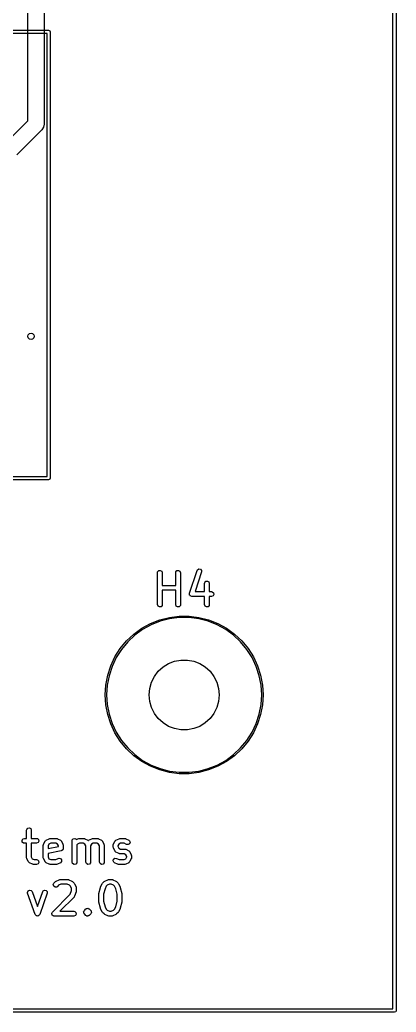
# Model space of a CAD drawing. Extents: x 96 to 198, y -147 to -47.
# Drawn here: x 186.25 to 198.05, y -146.75 to -115.62 of the extents above; entities that cross this region are included whole.
import ezdxf

# ---------------------------------------------------------------- set-up
doc = ezdxf.new("R2010")
doc.units = 0
doc.layers.add('BLACK', color=7, linetype='CONTINUOUS')

msp = doc.modelspace()

# ---------------------------------------------------------------- linework, layer by layer
at = {"layer": 'BLACK', "linetype": 'CONTINUOUS'}
for p, q in [((197.946, -146.65), (197.946, -46.7662)), ((198.046, -46.7162), (198.046, -146.7)), ((186.5, -118.791), (186.5, -102.559)), ((187.008, -102.454), (187.008, -118.896)), ((168.85, -115.95), (187.15, -115.95)), ((187.1, -116.05), (168.9, -116.05)), ((187.1, -129.95), (187.1, -116.05)), ((187.15, -115.95), (187.185, -115.965)), ((187.185, -115.965), (187.2, -116)), ((187.2, -116), (187.2, -130)), ((185.541, -119.75), (186.5, -118.791)), ((187.008, -118.896), (186.989, -118.993)), ((186.934, -119.076), (186.15, -119.859)), ((186.989, -118.993), (186.934, -119.076)), ((186.5, -125.55), (186.513, -125.5)), ((186.513, -125.6), (186.5, -125.55)), ((186.513, -125.5), (186.55, -125.463)), ((186.55, -125.637), (186.513, -125.6)), ((186.55, -125.463), (186.6, -125.45)), ((186.6, -125.65), (186.55, -125.637)), ((186.6, -125.45), (186.65, -125.463)), ((186.65, -125.637), (186.6, -125.65)), ((186.65, -125.463), (186.687, -125.5)), ((186.687, -125.6), (186.65, -125.637)), ((186.687, -125.5), (186.7, -125.55)), ((186.7, -125.55), (186.687, -125.6)), ((187.15, -130.05), (168.85, -130.05)), ((168.9, -129.95), (187.1, -129.95)), ((187.185, -130.035), (187.15, -130.05)), ((187.2, -130), (187.185, -130.035)), ((190.568, -132.942), (190.601, -132.902)), ((190.601, -132.902), (190.651, -132.894)), ((190.651, -132.894), (190.696, -132.919)), ((191.139, -132.942), (191.172, -132.902)), ((191.172, -132.902), (191.223, -132.894)), ((191.223, -132.894), (191.267, -132.919)), ((191.567, -133.61), (191.805, -132.896)), ((191.805, -132.896), (191.817, -132.873)), ((191.817, -132.873), (191.861, -132.846)), ((191.861, -132.846), (191.912, -132.854)), ((191.912, -132.854), (191.946, -132.892)), ((191.946, -132.892), (191.947, -132.943)), ((190.563, -132.967), (190.568, -132.942)), ((190.563, -133.967), (190.563, -132.967)), ((190.696, -132.919), (190.713, -132.967)), ((190.713, -132.967), (190.713, -133.369)), ((191.135, -132.967), (191.139, -132.942)), ((191.135, -133.369), (191.135, -132.967)), ((191.267, -132.919), (191.285, -132.967)), ((191.285, -132.967), (191.285, -133.967)), ((191.947, -132.943), (191.742, -133.559)), ((190.713, -133.369), (191.135, -133.369)), ((191.135, -133.519), (190.713, -133.519)), ((190.713, -133.519), (190.713, -133.967)), ((191.135, -133.967), (191.135, -133.519)), ((192.039, -133.301), (192.044, -133.275)), ((192.039, -133.559), (192.039, -133.301)), ((192.044, -133.275), (192.077, -133.236)), ((192.077, -133.236), (192.127, -133.227)), ((192.127, -133.227), (192.172, -133.253)), ((192.172, -133.253), (192.189, -133.301)), ((192.189, -133.301), (192.189, -133.559)), ((191.564, -133.621), (191.567, -133.616)), ((191.568, -133.641), (191.564, -133.621)), ((191.567, -133.616), (191.567, -133.61)), ((191.568, -133.662), (191.568, -133.641)), ((191.572, -133.666), (191.568, -133.662)), ((191.573, -133.672), (191.572, -133.666)), ((191.589, -133.685), (191.573, -133.672)), ((191.602, -133.7), (191.589, -133.685)), ((191.608, -133.701), (191.602, -133.7)), ((191.612, -133.705), (191.608, -133.701)), ((191.638, -133.709), (191.612, -133.705)), ((192.039, -133.709), (191.638, -133.709)), ((191.742, -133.559), (192.039, -133.559)), ((192.039, -133.967), (192.039, -133.709)), ((192.189, -133.559), (192.257, -133.559)), ((192.257, -133.709), (192.189, -133.709)), ((192.189, -133.709), (192.189, -133.967)), ((192.257, -133.559), (192.283, -133.564)), ((192.305, -133.691), (192.257, -133.709)), ((192.283, -133.564), (192.322, -133.597)), ((192.331, -133.647), (192.305, -133.691)), ((192.322, -133.597), (192.331, -133.647)), ((190.581, -134.016), (190.563, -133.967)), ((190.625, -134.041), (190.581, -134.016)), ((190.676, -134.032), (190.625, -134.041)), ((190.709, -133.993), (190.676, -134.032)), ((190.713, -133.967), (190.709, -133.993)), ((191.152, -134.016), (191.135, -133.967)), ((191.196, -134.041), (191.152, -134.016)), ((191.247, -134.032), (191.196, -134.041)), ((191.28, -133.993), (191.247, -134.032)), ((191.285, -133.967), (191.28, -133.993)), ((192.057, -134.016), (192.039, -133.967)), ((192.101, -134.041), (192.057, -134.016)), ((192.152, -134.032), (192.101, -134.041)), ((192.185, -133.993), (192.152, -134.032)), ((192.189, -133.967), (192.185, -133.993)), ((190.346, -134.561), (190.635, -134.446)), ((190.635, -134.446), (190.936, -134.369)), ((190.945, -134.413), (190.649, -134.489)), ((190.936, -134.369), (191.245, -134.33)), ((191.247, -134.375), (190.945, -134.413)), ((191.245, -134.33), (191.555, -134.33)), ((191.553, -134.375), (191.247, -134.375)), ((191.855, -134.413), (191.553, -134.375)), ((191.555, -134.33), (191.864, -134.369)), ((192.151, -134.489), (191.855, -134.413)), ((191.864, -134.369), (192.165, -134.446)), ((192.165, -134.446), (192.454, -134.561)), ((189.822, -134.893), (190.074, -134.71)), ((190.098, -134.748), (189.851, -134.928)), ((190.074, -134.71), (190.346, -134.561)), ((190.365, -134.601), (190.098, -134.748)), ((190.649, -134.489), (190.365, -134.601)), ((192.435, -134.601), (192.151, -134.489)), ((192.702, -134.748), (192.435, -134.601)), ((192.454, -134.561), (192.726, -134.71)), ((192.949, -134.928), (192.702, -134.748)), ((192.726, -134.71), (192.978, -134.893)), ((189.596, -135.106), (189.822, -134.893)), ((189.851, -134.928), (189.629, -135.137)), ((193.171, -135.137), (192.949, -134.928)), ((192.978, -134.893), (193.204, -135.106)), ((189.231, -135.608), (189.398, -135.345)), ((189.434, -135.372), (189.271, -135.629)), ((189.398, -135.345), (189.596, -135.106)), ((189.629, -135.137), (189.434, -135.372)), ((193.366, -135.372), (193.171, -135.137)), ((193.204, -135.106), (193.402, -135.345)), ((193.529, -135.629), (193.366, -135.372)), ((193.402, -135.345), (193.569, -135.608)), ((189.099, -135.889), (189.231, -135.608)), ((189.271, -135.629), (189.141, -135.906)), ((191.099, -135.742), (191.299, -135.705)), ((191.299, -135.705), (191.501, -135.705)), ((191.501, -135.705), (191.701, -135.742)), ((193.659, -135.906), (193.529, -135.629)), ((193.569, -135.608), (193.701, -135.889)), ((189.003, -136.184), (189.099, -135.889)), ((189.141, -135.906), (189.047, -136.196)), ((190.587, -136.059), (190.737, -135.922)), ((190.737, -135.922), (190.91, -135.815)), ((190.91, -135.815), (191.099, -135.742)), ((191.701, -135.742), (191.89, -135.815)), ((191.89, -135.815), (192.063, -135.922)), ((192.063, -135.922), (192.213, -136.059)), ((193.753, -136.196), (193.659, -135.906)), ((193.701, -135.889), (193.797, -136.184)), ((188.945, -136.49), (189.003, -136.184)), ((189.047, -136.196), (188.989, -136.495)), ((190.374, -136.403), (190.465, -136.221)), ((190.465, -136.221), (190.587, -136.059)), ((192.213, -136.059), (192.335, -136.221)), ((192.335, -136.221), (192.426, -136.403)), ((193.811, -136.495), (193.753, -136.196)), ((193.797, -136.184), (193.855, -136.49)), ((188.925, -136.8), (188.945, -136.49)), ((188.989, -136.495), (188.97, -136.8)), ((190.3, -136.8), (190.319, -136.598)), ((190.319, -136.598), (190.374, -136.403)), ((192.426, -136.403), (192.481, -136.598)), ((192.481, -136.598), (192.5, -136.8)), ((193.83, -136.8), (193.811, -136.495)), ((193.855, -136.49), (193.875, -136.8)), ((188.945, -137.11), (188.925, -136.8)), ((188.97, -136.8), (188.989, -137.105)), ((190.319, -137.002), (190.3, -136.8)), ((192.5, -136.8), (192.481, -137.002)), ((193.811, -137.105), (193.83, -136.8)), ((193.875, -136.8), (193.855, -137.11)), ((189.003, -137.416), (188.945, -137.11)), ((188.989, -137.105), (189.047, -137.404)), ((190.374, -137.197), (190.319, -137.002)), ((190.465, -137.379), (190.374, -137.197)), ((192.426, -137.197), (192.335, -137.379)), ((192.481, -137.002), (192.426, -137.197)), ((193.753, -137.404), (193.811, -137.105)), ((193.855, -137.11), (193.797, -137.416)), ((189.099, -137.711), (189.003, -137.416)), ((189.047, -137.404), (189.141, -137.694)), ((190.587, -137.541), (190.465, -137.379)), ((190.737, -137.678), (190.587, -137.541)), ((192.213, -137.541), (192.063, -137.678)), ((192.335, -137.379), (192.213, -137.541)), ((193.659, -137.694), (193.753, -137.404)), ((193.797, -137.416), (193.701, -137.711)), ((189.231, -137.992), (189.099, -137.711)), ((189.141, -137.694), (189.271, -137.971)), ((190.91, -137.785), (190.737, -137.678)), ((191.099, -137.858), (190.91, -137.785)), ((191.299, -137.895), (191.099, -137.858)), ((191.701, -137.858), (191.501, -137.895)), ((191.89, -137.785), (191.701, -137.858)), ((192.063, -137.678), (191.89, -137.785)), ((193.529, -137.971), (193.659, -137.694)), ((193.701, -137.711), (193.569, -137.992)), ((189.398, -138.255), (189.231, -137.992)), ((189.271, -137.971), (189.434, -138.228)), ((191.501, -137.895), (191.299, -137.895)), ((193.366, -138.228), (193.529, -137.971)), ((193.569, -137.992), (193.402, -138.255)), ((189.596, -138.494), (189.398, -138.255)), ((189.434, -138.228), (189.629, -138.463)), ((189.822, -138.707), (189.596, -138.494)), ((189.629, -138.463), (189.851, -138.672)), ((192.949, -138.672), (193.171, -138.463)), ((193.204, -138.494), (192.978, -138.707)), ((193.171, -138.463), (193.366, -138.228)), ((193.402, -138.255), (193.204, -138.494)), ((190.074, -138.89), (189.822, -138.707)), ((189.851, -138.672), (190.098, -138.852)), ((192.702, -138.852), (192.949, -138.672)), ((192.978, -138.707), (192.726, -138.89)), ((190.346, -139.039), (190.074, -138.89)), ((190.098, -138.852), (190.365, -138.999)), ((190.635, -139.154), (190.346, -139.039)), ((190.365, -138.999), (190.649, -139.111)), ((190.649, -139.111), (190.945, -139.187)), ((191.855, -139.187), (192.151, -139.111)), ((192.151, -139.111), (192.435, -138.999)), ((192.454, -139.039), (192.165, -139.154)), ((192.435, -138.999), (192.702, -138.852)), ((192.726, -138.89), (192.454, -139.039)), ((190.936, -139.231), (190.635, -139.154)), ((191.245, -139.27), (190.936, -139.231)), ((190.945, -139.187), (191.247, -139.225)), ((191.555, -139.27), (191.245, -139.27)), ((191.247, -139.225), (191.553, -139.225)), ((191.553, -139.225), (191.855, -139.187)), ((191.864, -139.231), (191.555, -139.27)), ((192.165, -139.154), (191.864, -139.231)), ((186.463, -141.017), (186.496, -140.977)), ((186.496, -140.977), (186.546, -140.969)), ((186.546, -140.969), (186.591, -140.994)), ((186.591, -140.994), (186.608, -141.042)), ((186.342, -141.318), (186.39, -141.301)), ((186.39, -141.301), (186.458, -141.301)), ((186.458, -141.042), (186.463, -141.017)), ((186.458, -141.301), (186.458, -141.042)), ((186.608, -141.042), (186.608, -141.301)), ((186.608, -141.301), (186.771, -141.301)), ((186.771, -141.301), (186.797, -141.305)), ((186.797, -141.305), (186.836, -141.338)), ((187.166, -141.309), (187.191, -141.301)), ((187.191, -141.301), (187.196, -141.302)), ((187.196, -141.302), (187.2, -141.301)), ((187.2, -141.301), (187.39, -141.301)), ((187.39, -141.301), (187.416, -141.305)), ((187.416, -141.305), (187.42, -141.308)), ((187.924, -141.311), (187.975, -141.302)), ((187.975, -141.302), (188.019, -141.328)), ((188.071, -141.309), (188.096, -141.301)), ((188.096, -141.301), (188.101, -141.302)), ((188.101, -141.302), (188.105, -141.301)), ((188.105, -141.301), (188.248, -141.301)), ((188.248, -141.301), (188.273, -141.305)), ((188.273, -141.305), (188.277, -141.308)), ((188.5, -141.309), (188.525, -141.301)), ((188.525, -141.301), (188.529, -141.302)), ((188.529, -141.302), (188.533, -141.301)), ((188.533, -141.301), (188.676, -141.301)), ((188.676, -141.301), (188.702, -141.305)), ((188.702, -141.305), (188.705, -141.308)), ((189.357, -141.309), (189.382, -141.301)), ((189.382, -141.301), (189.386, -141.302)), ((189.386, -141.302), (189.39, -141.301)), ((189.39, -141.301), (189.533, -141.301)), ((189.533, -141.301), (189.559, -141.305)), ((189.559, -141.305), (189.562, -141.308)), ((186.317, -141.363), (186.342, -141.318)), ((186.326, -141.413), (186.317, -141.363)), ((186.365, -141.446), (186.326, -141.413)), ((186.39, -141.451), (186.365, -141.446)), ((186.458, -141.451), (186.39, -141.451)), ((186.458, -141.9), (186.458, -141.451)), ((186.771, -141.451), (186.608, -141.451)), ((186.608, -141.451), (186.608, -141.882)), ((186.82, -141.433), (186.771, -141.451)), ((186.845, -141.389), (186.82, -141.433)), ((186.836, -141.338), (186.845, -141.389)), ((186.982, -141.519), (186.987, -141.493)), ((186.982, -141.9), (186.982, -141.519)), ((186.987, -141.493), (186.99, -141.489)), ((186.99, -141.485), (187.038, -141.39)), ((186.99, -141.489), (186.99, -141.485)), ((187.038, -141.39), (187.053, -141.369)), ((187.053, -141.369), (187.064, -141.364)), ((187.064, -141.364), (187.071, -141.356)), ((187.071, -141.356), (187.166, -141.309)), ((187.161, -141.479), (187.132, -141.536)), ((187.132, -141.536), (187.132, -141.618)), ((187.132, -141.618), (187.458, -141.552)), ((187.218, -141.451), (187.161, -141.479)), ((187.373, -141.451), (187.218, -141.451)), ((187.43, -141.479), (187.373, -141.451)), ((187.42, -141.308), (187.424, -141.309)), ((187.424, -141.309), (187.519, -141.356)), ((187.458, -141.536), (187.43, -141.479)), ((187.458, -141.552), (187.458, -141.536)), ((187.519, -141.356), (187.54, -141.372)), ((187.54, -141.372), (187.545, -141.382)), ((187.545, -141.382), (187.553, -141.39)), ((187.553, -141.39), (187.6, -141.485)), ((187.6, -141.485), (187.608, -141.51)), ((187.608, -141.614), (187.604, -141.639)), ((187.608, -141.51), (187.607, -141.514)), ((187.607, -141.514), (187.608, -141.519)), ((187.608, -141.519), (187.608, -141.614)), ((187.887, -141.376), (187.891, -141.35)), ((187.887, -142.042), (187.887, -141.376)), ((187.891, -141.35), (187.924, -141.311)), ((188.019, -141.328), (188.022, -141.333)), ((188.022, -141.333), (188.071, -141.309)), ((188.054, -141.485), (188.037, -141.502)), ((188.037, -141.502), (188.037, -142.042)), ((188.122, -141.451), (188.054, -141.485)), ((188.23, -141.451), (188.122, -141.451)), ((188.287, -141.479), (188.23, -141.451)), ((188.277, -141.308), (188.281, -141.309)), ((188.281, -141.309), (188.376, -141.356)), ((188.315, -141.536), (188.287, -141.479)), ((188.315, -142.042), (188.315, -141.536)), ((188.376, -141.356), (188.391, -141.367)), ((188.391, -141.367), (188.397, -141.364)), ((188.397, -141.364), (188.405, -141.356)), ((188.405, -141.356), (188.5, -141.309)), ((188.494, -141.479), (188.465, -141.536)), ((188.465, -141.536), (188.465, -142.042)), ((188.551, -141.451), (188.494, -141.479)), ((188.658, -141.451), (188.551, -141.451)), ((188.716, -141.479), (188.658, -141.451)), ((188.705, -141.308), (188.71, -141.309)), ((188.71, -141.309), (188.805, -141.356)), ((188.744, -141.536), (188.716, -141.479)), ((188.744, -142.042), (188.744, -141.536)), ((188.805, -141.356), (188.826, -141.372)), ((188.826, -141.372), (188.83, -141.382)), ((188.83, -141.382), (188.839, -141.39)), ((188.839, -141.39), (188.886, -141.485)), ((188.886, -141.485), (188.894, -141.51)), ((188.894, -141.51), (188.893, -141.514)), ((188.893, -141.514), (188.894, -141.519)), ((188.894, -141.519), (188.894, -142.042)), ((189.173, -141.519), (189.177, -141.493)), ((189.173, -141.566), (189.173, -141.519)), ((189.174, -141.57), (189.173, -141.566)), ((189.173, -141.575), (189.174, -141.57)), ((189.181, -141.6), (189.173, -141.575)), ((189.177, -141.493), (189.18, -141.489)), ((189.18, -141.489), (189.181, -141.485)), ((189.181, -141.485), (189.228, -141.39)), ((189.228, -141.695), (189.181, -141.6)), ((189.228, -141.39), (189.244, -141.369)), ((189.244, -141.369), (189.254, -141.364)), ((189.254, -141.364), (189.262, -141.356)), ((189.262, -141.356), (189.357, -141.309)), ((189.351, -141.479), (189.323, -141.536)), ((189.323, -141.536), (189.323, -141.548)), ((189.323, -141.548), (189.351, -141.606)), ((189.408, -141.451), (189.351, -141.479)), ((189.351, -141.606), (189.408, -141.634)), ((189.516, -141.451), (189.408, -141.451)), ((189.595, -141.49), (189.516, -141.451)), ((189.562, -141.308), (189.567, -141.309)), ((189.567, -141.309), (189.662, -141.356)), ((189.646, -141.496), (189.595, -141.49)), ((189.689, -141.468), (189.646, -141.496)), ((189.662, -141.356), (189.683, -141.372)), ((189.683, -141.372), (189.703, -141.419)), ((189.703, -141.419), (189.689, -141.468)), ((186.46, -141.904), (186.458, -141.9)), ((186.459, -141.908), (186.46, -141.904)), ((186.466, -141.933), (186.459, -141.908)), ((186.608, -141.882), (186.637, -141.939)), ((186.984, -141.904), (186.982, -141.9)), ((186.983, -141.908), (186.984, -141.904)), ((186.99, -141.933), (186.983, -141.908)), ((187.548, -141.687), (187.132, -141.771)), ((187.132, -141.771), (187.132, -141.882)), ((187.132, -141.882), (187.161, -141.939)), ((187.373, -141.967), (187.452, -141.928)), ((187.452, -141.928), (187.477, -141.92)), ((187.477, -141.92), (187.527, -141.932)), ((187.559, -141.681), (187.548, -141.687)), ((187.571, -141.679), (187.559, -141.681)), ((187.58, -141.668), (187.571, -141.679)), ((187.592, -141.661), (187.58, -141.668)), ((187.596, -141.649), (187.592, -141.661)), ((187.604, -141.639), (187.596, -141.649)), ((189.187, -141.95), (189.23, -141.922)), ((189.236, -141.703), (189.228, -141.695)), ((189.23, -141.922), (189.281, -141.928)), ((189.241, -141.713), (189.236, -141.703)), ((189.262, -141.729), (189.241, -141.713)), ((189.357, -141.776), (189.262, -141.729)), ((189.281, -141.928), (189.361, -141.967)), ((189.361, -141.777), (189.357, -141.776)), ((189.365, -141.78), (189.361, -141.777)), ((189.39, -141.784), (189.365, -141.78)), ((189.516, -141.784), (189.39, -141.784)), ((189.408, -141.634), (189.533, -141.634)), ((189.573, -141.813), (189.516, -141.784)), ((189.533, -141.634), (189.559, -141.639)), ((189.559, -141.639), (189.562, -141.641)), ((189.562, -141.641), (189.567, -141.642)), ((189.567, -141.642), (189.662, -141.69)), ((189.601, -141.87), (189.573, -141.813)), ((189.573, -141.939), (189.601, -141.882)), ((189.601, -141.882), (189.601, -141.87)), ((189.662, -141.69), (189.683, -141.705)), ((189.683, -141.705), (189.688, -141.715)), ((189.688, -141.715), (189.696, -141.723)), ((189.696, -141.723), (189.743, -141.818)), ((189.743, -141.818), (189.751, -141.843)), ((189.744, -141.929), (189.743, -141.933)), ((189.747, -141.925), (189.744, -141.929)), ((189.751, -141.9), (189.747, -141.925)), ((189.751, -141.843), (189.75, -141.848)), ((189.75, -141.848), (189.751, -141.852)), ((189.751, -141.852), (189.751, -141.9)), ((186.514, -142.028), (186.466, -141.933)), ((186.522, -142.036), (186.514, -142.028)), ((186.526, -142.046), (186.522, -142.036)), ((186.547, -142.062), (186.526, -142.046)), ((186.643, -142.109), (186.547, -142.062)), ((186.637, -141.939), (186.694, -141.967)), ((186.647, -142.11), (186.643, -142.109)), ((186.651, -142.113), (186.647, -142.11)), ((186.676, -142.117), (186.651, -142.113)), ((186.771, -142.117), (186.676, -142.117)), ((186.694, -141.967), (186.771, -141.967)), ((186.771, -141.967), (186.797, -141.972)), ((186.82, -142.1), (186.771, -142.117)), ((186.797, -141.972), (186.836, -142.005)), ((186.845, -142.055), (186.82, -142.1)), ((186.836, -142.005), (186.845, -142.055)), ((187.038, -142.028), (186.99, -141.933)), ((187.046, -142.036), (187.038, -142.028)), ((187.05, -142.046), (187.046, -142.036)), ((187.071, -142.062), (187.05, -142.046)), ((187.166, -142.109), (187.071, -142.062)), ((187.161, -141.939), (187.218, -141.967)), ((187.171, -142.11), (187.166, -142.109)), ((187.174, -142.113), (187.171, -142.11)), ((187.2, -142.117), (187.174, -142.113)), ((187.39, -142.117), (187.2, -142.117)), ((187.218, -141.967), (187.373, -141.967)), ((187.395, -142.116), (187.39, -142.117)), ((187.399, -142.117), (187.395, -142.116)), ((187.424, -142.109), (187.399, -142.117)), ((187.519, -142.062), (187.424, -142.109)), ((187.555, -142.025), (187.519, -142.062)), ((187.527, -141.932), (187.558, -141.973)), ((187.558, -141.973), (187.555, -142.025)), ((187.904, -142.091), (187.887, -142.042)), ((187.949, -142.116), (187.904, -142.091)), ((187.999, -142.107), (187.949, -142.116)), ((188.032, -142.068), (187.999, -142.107)), ((188.037, -142.042), (188.032, -142.068)), ((188.333, -142.091), (188.315, -142.042)), ((188.377, -142.116), (188.333, -142.091)), ((188.428, -142.107), (188.377, -142.116)), ((188.461, -142.068), (188.428, -142.107)), ((188.465, -142.042), (188.461, -142.068)), ((188.762, -142.091), (188.744, -142.042)), ((188.806, -142.116), (188.762, -142.091)), ((188.857, -142.107), (188.806, -142.116)), ((188.89, -142.068), (188.857, -142.107)), ((188.894, -142.042), (188.89, -142.068)), ((189.173, -141.999), (189.187, -141.95)), ((189.193, -142.046), (189.173, -141.999)), ((189.214, -142.062), (189.193, -142.046)), ((189.309, -142.109), (189.214, -142.062)), ((189.314, -142.11), (189.309, -142.109)), ((189.317, -142.113), (189.314, -142.11)), ((189.343, -142.117), (189.317, -142.113)), ((189.533, -142.117), (189.343, -142.117)), ((189.361, -141.967), (189.516, -141.967)), ((189.516, -141.967), (189.573, -141.939)), ((189.538, -142.116), (189.533, -142.117)), ((189.542, -142.117), (189.538, -142.116)), ((189.567, -142.109), (189.542, -142.117)), ((189.662, -142.062), (189.567, -142.109)), ((189.67, -142.054), (189.662, -142.062)), ((189.68, -142.049), (189.67, -142.054)), ((189.696, -142.028), (189.68, -142.049)), ((189.743, -141.933), (189.696, -142.028)), ((187.297, -142.751), (187.318, -142.705)), ((187.31, -142.801), (187.297, -142.751)), ((187.352, -142.83), (187.31, -142.801)), ((187.318, -142.705), (187.366, -142.657)), ((187.403, -142.826), (187.352, -142.83)), ((187.366, -142.657), (187.384, -142.644)), ((187.384, -142.644), (187.386, -142.643)), ((187.386, -142.643), (187.481, -142.595)), ((187.424, -142.811), (187.403, -142.826)), ((187.463, -142.772), (187.424, -142.811)), ((187.532, -142.737), (187.463, -142.772)), ((187.481, -142.595), (187.506, -142.588)), ((187.506, -142.588), (187.51, -142.589)), ((187.51, -142.589), (187.514, -142.587)), ((187.514, -142.587), (187.752, -142.587)), ((187.735, -142.737), (187.532, -142.737)), ((187.803, -142.772), (187.735, -142.737)), ((187.752, -142.587), (187.778, -142.592)), ((187.778, -142.592), (187.781, -142.595)), ((187.781, -142.595), (187.786, -142.595)), ((187.786, -142.595), (187.881, -142.643)), ((187.834, -142.802), (187.803, -142.772)), ((187.868, -142.871), (187.834, -142.802)), ((187.881, -142.643), (187.899, -142.656)), ((187.899, -142.656), (187.901, -142.657)), ((187.901, -142.657), (187.948, -142.705)), ((187.948, -142.705), (187.961, -142.723)), ((187.961, -142.723), (187.962, -142.724)), ((187.962, -142.724), (188.01, -142.819)), ((188.01, -142.819), (188.017, -142.844)), ((188.017, -142.844), (188.016, -142.849)), ((188.016, -142.849), (188.018, -142.853)), ((188.018, -142.853), (188.018, -142.948)), ((188.727, -143.025), (188.775, -142.835)), ((188.775, -142.835), (188.78, -142.823)), ((188.78, -142.823), (188.781, -142.819)), ((188.781, -142.819), (188.828, -142.724)), ((188.828, -142.724), (188.842, -142.706)), ((188.842, -142.705), (188.89, -142.657)), ((188.842, -142.706), (188.842, -142.705)), ((188.89, -142.657), (188.908, -142.644)), ((188.908, -142.644), (188.909, -142.643)), ((188.909, -142.643), (189.005, -142.595)), ((188.957, -142.802), (188.918, -142.879)), ((188.987, -142.772), (188.957, -142.802)), ((189.056, -142.737), (188.987, -142.772)), ((189.005, -142.595), (189.03, -142.588)), ((189.03, -142.588), (189.034, -142.589)), ((189.034, -142.589), (189.038, -142.587)), ((189.038, -142.587), (189.133, -142.587)), ((189.116, -142.737), (189.056, -142.737)), ((189.184, -142.772), (189.116, -142.737)), ((189.133, -142.587), (189.159, -142.592)), ((189.159, -142.592), (189.162, -142.595)), ((189.162, -142.595), (189.167, -142.595)), ((189.167, -142.595), (189.262, -142.643)), ((189.215, -142.802), (189.184, -142.772)), ((189.253, -142.879), (189.215, -142.802)), ((189.262, -142.643), (189.28, -142.656)), ((189.28, -142.656), (189.282, -142.657)), ((189.282, -142.657), (189.329, -142.705)), ((189.329, -142.705), (189.342, -142.723)), ((189.342, -142.723), (189.343, -142.724)), ((189.343, -142.724), (189.391, -142.819)), ((189.391, -142.819), (189.395, -142.832)), ((189.395, -142.832), (189.397, -142.835)), ((189.397, -142.835), (189.444, -143.025)), ((186.487, -142.995), (186.505, -142.947)), ((186.491, -143.021), (186.487, -142.995)), ((186.729, -143.688), (186.491, -143.021)), ((186.505, -142.947), (186.549, -142.922)), ((186.549, -142.922), (186.6, -142.931)), ((186.6, -142.931), (186.633, -142.97)), ((186.633, -142.97), (186.8, -143.439)), ((186.8, -143.439), (186.967, -142.97)), ((187.109, -143.021), (186.871, -143.688)), ((186.967, -142.97), (186.98, -142.948)), ((186.98, -142.948), (187.025, -142.922)), ((187.025, -142.922), (187.075, -142.931)), ((187.075, -142.931), (187.108, -142.97)), ((187.108, -142.97), (187.109, -143.021)), ((187.271, -143.609), (187.83, -143.05)), ((187.948, -143.144), (187.505, -143.587)), ((187.83, -143.05), (187.868, -142.936)), ((187.868, -142.936), (187.868, -142.871)), ((187.95, -143.14), (187.948, -143.144)), ((187.954, -143.138), (187.95, -143.14)), ((187.966, -143.115), (187.954, -143.138)), ((188.014, -142.972), (187.966, -143.115)), ((188.018, -142.948), (188.014, -142.97)), ((188.014, -142.97), (188.014, -142.972)), ((188.725, -143.043), (188.728, -143.029)), ((188.725, -143.281), (188.725, -143.043)), ((188.728, -143.029), (188.727, -143.025)), ((188.918, -142.879), (188.875, -143.053)), ((188.875, -143.053), (188.875, -143.272)), ((189.296, -143.053), (189.253, -142.879)), ((189.296, -143.272), (189.296, -143.053)), ((189.444, -143.025), (189.445, -143.04)), ((189.445, -143.04), (189.446, -143.043)), ((189.446, -143.043), (189.446, -143.281)), ((188.726, -143.285), (188.725, -143.281)), ((188.727, -143.3), (188.726, -143.285)), ((188.775, -143.49), (188.727, -143.3)), ((188.875, -143.272), (188.918, -143.446)), ((188.918, -143.446), (188.957, -143.523)), ((189.215, -143.523), (189.253, -143.446)), ((189.253, -143.446), (189.296, -143.272)), ((189.444, -143.3), (189.397, -143.49)), ((189.446, -143.281), (189.444, -143.296)), ((189.444, -143.296), (189.444, -143.3)), ((186.73, -143.688), (186.729, -143.688)), ((186.746, -143.708), (186.73, -143.688)), ((186.73, -143.688), (186.73, -143.688)), ((186.762, -143.727), (186.746, -143.708)), ((186.763, -143.727), (186.762, -143.727)), ((186.763, -143.728), (186.763, -143.727)), ((186.788, -143.732), (186.763, -143.728)), ((186.813, -143.736), (186.788, -143.732)), ((186.835, -143.723), (186.813, -143.736)), ((186.813, -143.736), (186.813, -143.736)), ((186.813, -143.736), (186.813, -143.736)), ((186.857, -143.711), (186.835, -143.723)), ((186.858, -143.71), (186.857, -143.71)), ((186.857, -143.71), (186.857, -143.711)), ((186.871, -143.688), (186.858, -143.71)), ((187.249, -143.656), (187.251, -143.653)), ((187.255, -143.678), (187.249, -143.656)), ((187.25, -143.649), (187.261, -143.63)), ((187.251, -143.653), (187.25, -143.649)), ((187.259, -143.7), (187.255, -143.678)), ((187.261, -143.702), (187.259, -143.7)), ((187.261, -143.63), (187.271, -143.609)), ((187.262, -143.705), (187.261, -143.702)), ((187.281, -143.718), (187.262, -143.705)), ((187.298, -143.733), (187.281, -143.718)), ((187.303, -143.734), (187.298, -143.733)), ((187.304, -143.735), (187.303, -143.734)), ((187.308, -143.735), (187.304, -143.735)), ((187.324, -143.737), (187.308, -143.735)), ((187.943, -143.737), (187.324, -143.737)), ((187.505, -143.587), (187.943, -143.587)), ((187.943, -143.587), (187.969, -143.592)), ((187.991, -143.72), (187.943, -143.737)), ((187.969, -143.592), (188.008, -143.625)), ((188.017, -143.675), (187.991, -143.72)), ((188.008, -143.625), (188.017, -143.675)), ((188.249, -143.608), (188.252, -143.602)), ((188.254, -143.627), (188.249, -143.608)), ((188.251, -143.595), (188.263, -143.579)), ((188.252, -143.602), (188.251, -143.595)), ((188.256, -143.646), (188.254, -143.627)), ((188.262, -143.655), (188.256, -143.646)), ((188.262, -143.658), (188.262, -143.655)), ((188.265, -143.66), (188.262, -143.658)), ((188.263, -143.579), (188.271, -143.562)), ((188.271, -143.668), (188.265, -143.66)), ((188.271, -143.562), (188.318, -143.514)), ((188.318, -143.715), (188.271, -143.668)), ((188.318, -143.514), (188.326, -143.508)), ((188.336, -143.724), (188.318, -143.715)), ((188.326, -143.508), (188.328, -143.506)), ((188.328, -143.506), (188.332, -143.505)), ((188.332, -143.505), (188.334, -143.502)), ((188.332, -143.505), (188.332, -143.505)), ((188.334, -143.502), (188.336, -143.502)), ((188.336, -143.502), (188.34, -143.499)), ((188.352, -143.735), (188.336, -143.724)), ((188.34, -143.499), (188.359, -143.497)), ((188.355, -143.735), (188.352, -143.735)), ((188.358, -143.736), (188.355, -143.735)), ((188.362, -143.736), (188.358, -143.736)), ((188.359, -143.497), (188.378, -143.492)), ((188.365, -143.737), (188.362, -143.736)), ((188.384, -143.732), (188.365, -143.737)), ((188.378, -143.492), (188.381, -143.494)), ((188.381, -143.494), (188.384, -143.493)), ((188.384, -143.493), (188.387, -143.495)), ((188.403, -143.73), (188.384, -143.732)), ((188.387, -143.495), (188.391, -143.495)), ((188.391, -143.495), (188.407, -143.506)), ((188.407, -143.728), (188.403, -143.73)), ((188.407, -143.506), (188.424, -143.514)), ((188.409, -143.727), (188.407, -143.728)), ((188.411, -143.725), (188.409, -143.727)), ((188.414, -143.724), (188.411, -143.725)), ((188.411, -143.725), (188.411, -143.725)), ((188.416, -143.721), (188.414, -143.724)), ((188.424, -143.715), (188.416, -143.721)), ((188.424, -143.514), (188.472, -143.562)), ((188.472, -143.668), (188.424, -143.715)), ((188.472, -143.562), (188.478, -143.57)), ((188.48, -143.65), (188.472, -143.668)), ((188.478, -143.57), (188.48, -143.572)), ((188.48, -143.572), (188.481, -143.575)), ((188.491, -143.634), (188.48, -143.65)), ((188.481, -143.575), (188.487, -143.583)), ((188.487, -143.583), (188.489, -143.602)), ((188.489, -143.602), (188.494, -143.621)), ((188.494, -143.621), (188.491, -143.627)), ((188.491, -143.627), (188.491, -143.634)), ((188.777, -143.493), (188.775, -143.49)), ((188.781, -143.505), (188.777, -143.493)), ((188.828, -143.601), (188.781, -143.505)), ((188.829, -143.602), (188.828, -143.601)), ((188.842, -143.62), (188.829, -143.602)), ((188.89, -143.668), (188.842, -143.62)), ((188.891, -143.668), (188.89, -143.668)), ((188.909, -143.682), (188.891, -143.668)), ((189.005, -143.729), (188.909, -143.682)), ((188.957, -143.523), (188.987, -143.553)), ((188.987, -143.553), (189.056, -143.587)), ((189.009, -143.73), (189.005, -143.729)), ((189.012, -143.733), (189.009, -143.73)), ((189.038, -143.737), (189.012, -143.733)), ((189.133, -143.737), (189.038, -143.737)), ((189.056, -143.587), (189.116, -143.587)), ((189.116, -143.587), (189.184, -143.553)), ((189.138, -143.736), (189.133, -143.737)), ((189.142, -143.737), (189.138, -143.736)), ((189.167, -143.729), (189.142, -143.737)), ((189.262, -143.682), (189.167, -143.729)), ((189.184, -143.553), (189.215, -143.523)), ((189.263, -143.681), (189.262, -143.682)), ((189.282, -143.668), (189.263, -143.681)), ((189.329, -143.62), (189.282, -143.668)), ((189.33, -143.619), (189.329, -143.62)), ((189.343, -143.601), (189.33, -143.619)), ((189.391, -143.505), (189.343, -143.601)), ((189.397, -143.49), (189.391, -143.502)), ((189.391, -143.502), (189.391, -143.505)), ((197.996, -146.75), (98.0037, -146.75)), ((98.0537, -146.65), (197.946, -146.65)), ((198.032, -146.735), (197.996, -146.75)), ((198.046, -146.7), (198.032, -146.735))]:
    msp.add_line(p, q, dxfattribs=at)

doc.saveas('drawing.dxf')
